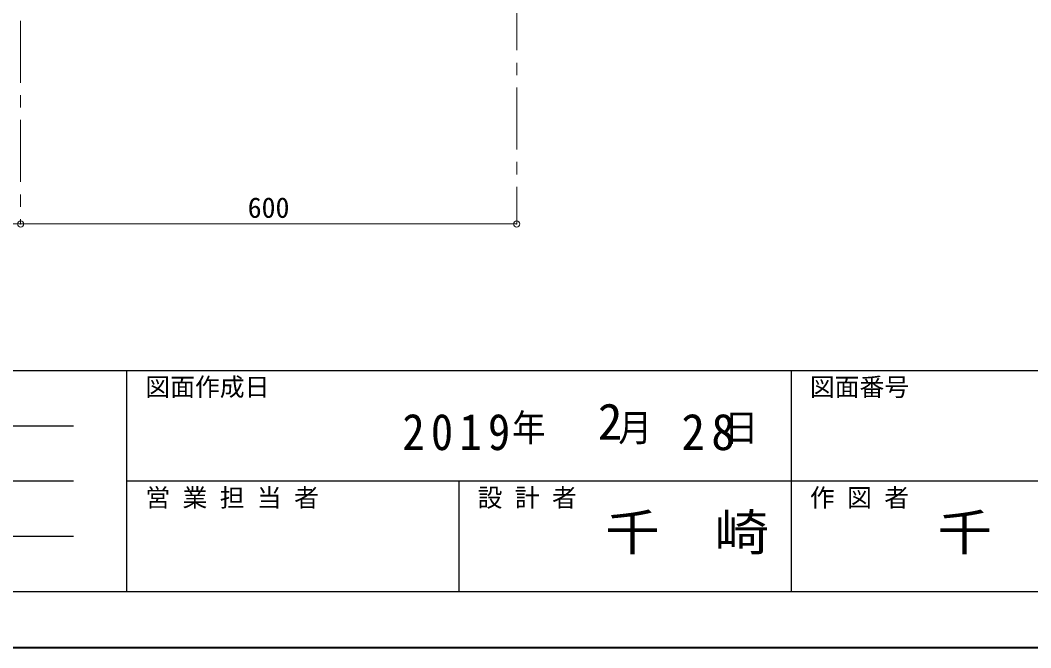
# Model space of a CAD drawing. Units: millimetres at full size, sheet at 1:15; details may follow other scales. Extents: x -3171 to 2904, y -2098 to 2117.
# Drawn here: x -346 to 876, y -2098 to -1339 of the extents above; entities that cross this region are included whole.
import ezdxf
from ezdxf.enums import TextEntityAlignment as Align

# ---------------------------------------------------------------- set-up
doc = ezdxf.new("R2010")
doc.units = ezdxf.units.MM
doc.header["$LTSCALE"] = 15
doc.header["$PDMODE"] = 32
doc.header["$PDSIZE"] = 7.5
doc.linetypes.add('CHAIN1', pattern=[8, 5, -1, 1, -1])
doc.layers.add('0-0_ﾚｲﾔ1', color=4, linetype='Continuous', lineweight=9)
doc.styles.add('ＭＳ ゴシック', font='')
doc.styles.get('ＭＳ ゴシック').set_extended_font_data('MS Gothic')

msp = doc.modelspace()

# ---------------------------------------------------------------- linework, layer by layer
at = {"layer": '0-0_ﾚｲﾔ1', "linetype": 'CHAIN1'}
for p, q in [((254.62, -940.45), (254.62, -1585.45)), ((-345.38, -1339.65), (-345.38, -1585.45))]:
    msp.add_line(p, q, dxfattribs=at)
at = {"layer": '0-0_ﾚｲﾔ1'}
for q in [(-1855.38, -1585.45), (254.62, -1585.45)]:
    msp.add_line((-345.38, -1585.45), q, dxfattribs=at)
at = {"layer": '0-0_ﾚｲﾔ1', "color": 6, "lineweight": 25}
for p, q in [((-3103.38, -1762.6), (2836.62, -1762.6)), ((-216.95, -2030.45), (-216.95, -1762.6)), ((586.62, -1762.6), (586.62, -2030.45)), ((-1674.1, -1829.56), (-281.24, -1829.56)), ((-281.24, -1896.53), (-1674.1, -1896.53)), ((2836.62, -1896.53), (-216.95, -1896.53)), ((184.83, -2030.45), (184.83, -1896.53)), ((-281.24, -1963.49), (-1674.1, -1963.49)), ((2836.62, -2030.45), (-3103.38, -2030.45))]:
    msp.add_line(p, q, dxfattribs=at)
at = {"layer": '0-0_ﾚｲﾔ1', "color": 1, "lineweight": 40}
msp.add_line((2904.12, -2097.95), (-3170.88, -2097.95), dxfattribs=at)
at = {"layer": '0-0_ﾚｲﾔ1', "color": 1}
for p in [(-345.38, -1585.45), (254.62, -1585.45)]:
    msp.add_point(p, dxfattribs=at)

# ---------------------------------------------------------------- texts
at = {"layer": '0-0_ﾚｲﾔ1', "color": 7, "style": 'ＭＳ ゴシック'}
for s, height, p in [('600', 24.74, (-70.7, -1585.45)), ('図面作成日', 21.99, (-194.45, -1800.1)), ('図面番号', 21.99, (609.12, -1800.1)), ('2', 43.99, (352.62, -1859.56)), ('営 業 担 当 者', 21.99, (-194.45, -1934.03)), ('設 計 者', 21.99, (207.33, -1934.03)), ('作 図 者', 21.99, (609.12, -1934.03))]:
    msp.add_text(s, height=height, dxfattribs=at).set_placement(p, align=Align.BOTTOM_LEFT)
at = {"layer": '0-0_ﾚｲﾔ1', "color": 7, "style": 'ＭＳ ゴシック', "width": 1.1}
for p in [(361.62, -1993.49), (763.4, -1993.49)]:
    msp.add_text('千\u3000崎', height=43.99, dxfattribs=at).set_placement(p, align=Align.BOTTOM_LEFT)
at = {"layer": '0-0_ﾚｲﾔ1', "color": 7, "attachment_point": 7, "style": 'ＭＳ ゴシック'}
for s, insert, char_height in [('\\T1.28;\\W0.9;2019', (116.37, -1859.56), 43.99), ('\\T1.27;\\W0.9;年\\~\\~\\~月\\~\\~\\~日', (249.12, -1852.06), 32.99), ('\\T1.27;\\W0.95;28', (453.87, -1859.56), 43.99)]:
    msp.add_mtext(s, dxfattribs=dict(at, insert=insert, char_height=char_height))

doc.saveas('drawing.dxf')
